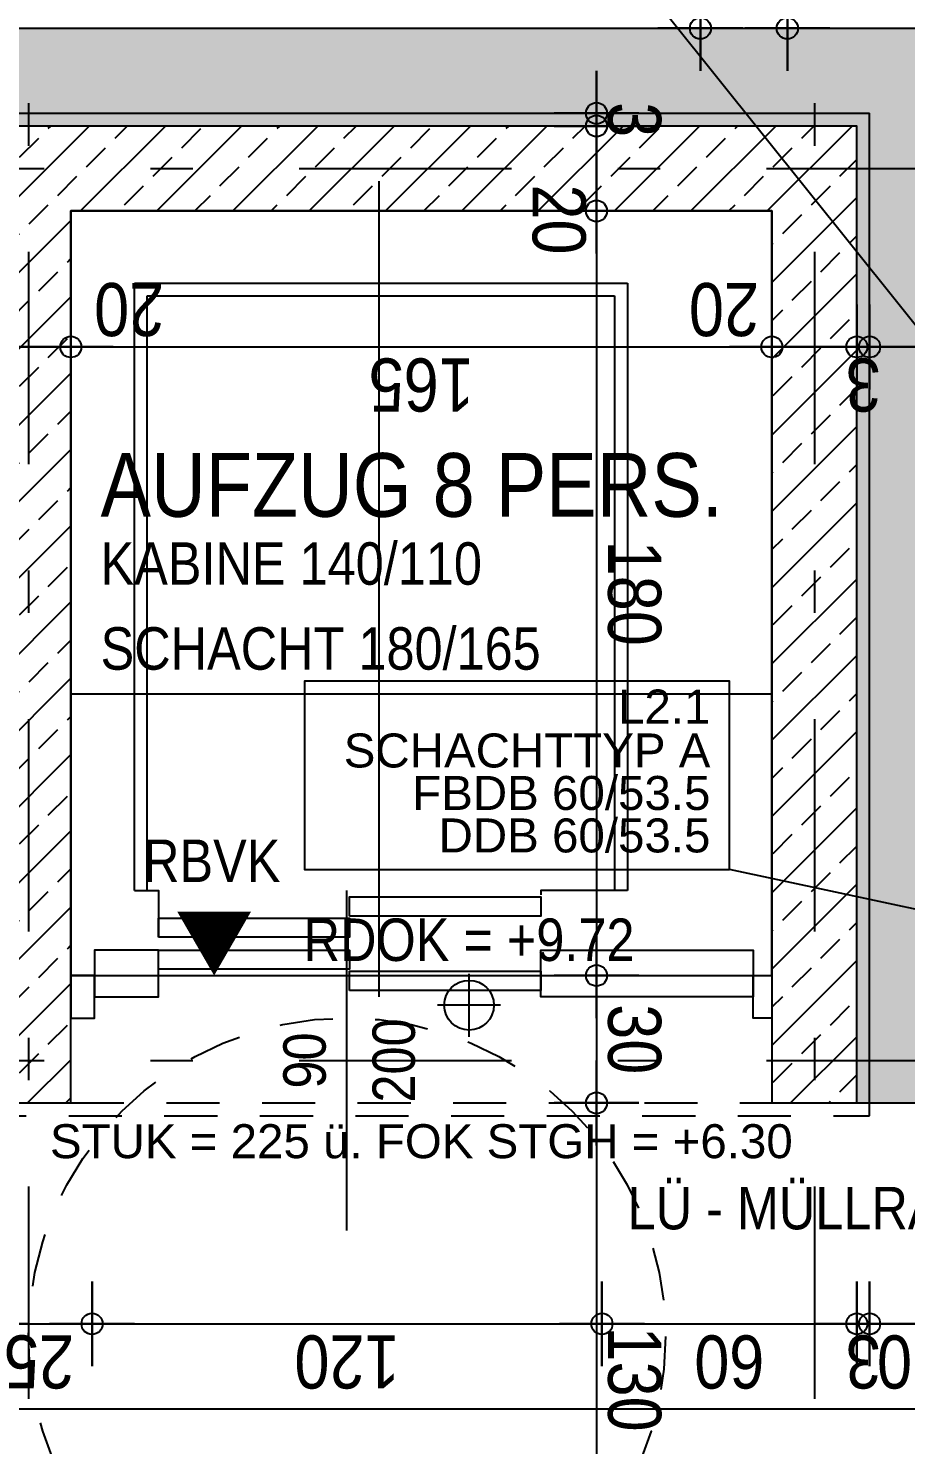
# Model space of a CAD drawing. Header units: millimetres. Extents: x 2447 to 2512, y 1346 to 1458.
# Drawn here: x 2495.056 to 2497.121, y 1387.855 to 1391.189 of the extents above; entities that cross this region are included whole.
import ezdxf
from ezdxf.enums import TextEntityAlignment as Align

# ---------------------------------------------------------------- set-up
doc = ezdxf.new("R2010")
doc.units = ezdxf.units.MM
doc.linetypes.add('HIDDEN2', pattern=[0.1875, 0.125, -0.0625])
doc.linetypes.add('STRICHPUNKT', pattern=[1, 0.5, -0.25, 0, -0.25])
for name, color, linetype in [('00-AUF---------M0', 8, 'Continuous'), ('00-TXT---------M0', 8, 'Continuous'), ('01-ANS-G00-L03-M0', 8, 'Continuous'), ('01-SYM-G00-L03-M0', 8, 'Continuous'), ('01-TXT---------M0', 1, 'Continuous'), ('01-TXT---------PP', 1, 'Continuous'), ('01-TXT-G00-L03-M0', 1, 'Continuous'), ('02-AXO-G00-L03-M0', 8, 'STRICHPUNKT'), ('02-DIM-G00-L03-ACHSEN', 8, 'Continuous'), ('02-DIM-G00-L03-M0', 8, 'Continuous'), ('02-DIM-G00-L03-ROHBAU', 8, 'Continuous'), ('02-FIL-G00-L03-LILA', 223, 'Continuous'), ('02-FIL-G00-L03-STB', 8, 'Continuous'), ('02-HID-G00-L03-M0', 8, 'HIDDEN2'), ('02-TWA-G00-L03-M0', 4, 'Continuous'), ('02-TXT-G00-L03-M0', 8, 'Continuous'), ('03-SYM-G00-L03-M0', 8, 'Continuous'), ('03-TXT-G00-L03-M0', 8, 'Continuous'), ('05-TXT--------M0', 8, 'Continuous'), ('05-TXT-G00-L03-M0', 8, 'Continuous'), ('06-SYM-G00-L03-M0', 8, 'Continuous'), ('07-BAR-G00-L03-M0', 8, 'HIDDEN2')]:
    doc.layers.add(name, color=color, linetype=linetype)
doc.layers.add('00_HLP---------M0', color=6, linetype='Continuous', plot=False)
doc.styles.add('ARIAL', font='arial.ttf', dxfattribs={"width": 0.85})
doc.styles.get("Standard").update_dxf_attribs({"font": 'arial.ttf'})
doc.dimstyles.new('pp chromy&schneider', dxfattribs={"dimscale": 0.005, "dimtxt": 25, "dimasz": 10, "dimexe": 0, "dimexo": 0, "dimgap": 5, "dimtad": 1, "dimdec": 1, "dimlfac": 100, "dimrnd": 0.1, "dimzin": 9, "dimdsep": 46, "dimtxsty": 'ARIAL', "dimblk": 'c&s kote', "dimcen": 0, "dimse1": 1, "dimse2": 1, "dimclrd": 8, "dimclrt": 8, "dimadec": 0, "dimazin": 0, "dimtfac": 0.75, "dimtdec": 1, "dimtix": 1, "dimtmove": 2, "dimatfit": 0, "dimldrblk": 'NONE', "dimfxl": 1, "dimtolj": 1, "dimlwd": -1, "dimarcsym": 0})

# ---------------------------------------------------------------- blocks, each defined once
blk = doc.blocks.new('LIFT')
at = {"layer": '00-AUF---------M0'}
for p, q in [((1.5, 1.73), (0.34, 1.73)), ((0.34, 1.73), (0.34, 0.3)), ((1.5, 0.3), (1.5, 1.73)), ((1.47, 1.7), (0.37, 1.7)), ((0.37, 1.7), (0.37, 0.3)), ((1.47, 0.3), (1.47, 1.7))]:
    blk.add_line(p, q, dxfattribs=at)
for points in [[(0.34, 0.3), (0.544, 0.3), (0.544, 0.29)], [(1.5, 0.3), (1.444, 0.3), (1.444, 0.19)]]:
    blk.add_lwpolyline(points, dxfattribs=at)
for points in [[(0.994, 0.24), (0.994, 0.285), (0.544, 0.285), (0.544, 0.24)], [(1.444, 0.19), (1.444, 0.235), (0.994, 0.235), (0.994, 0.19)], [(0.044, 0.05), (0.544, 0.05), (0.544, 0.16), (0.044, 0.16)], [(1.444, 0.115), (1.444, 0.16), (0.994, 0.16), (0.994, 0.115)], [(1.594, 0.05), (1.444, 0.05), (1.444, 0.16), (1.594, 0.16), (1.594, 0.05)], [(0.994, 0.065), (0.994, 0.11), (0.544, 0.11), (0.544, 0.065)], [(0, 0.1), (0, 0), (0.044, 0), (0.044, 0.1)], [(1.65, 0.1), (1.65, 0), (1.594, 0), (1.594, 0.1)]]:
    blk.add_lwpolyline(points, close=True, dxfattribs=at)
at = {"layer": '00_HLP---------M0'}
for points in [[(0.924, 0.05), (0.924, 1.97)], [(1.65, 1.9), (1.65, 0.1), (0, 0.1), (0, 1.9), (1.65, 1.9)], [(1.65, 0.763), (0, 0.763)]]:
    blk.add_lwpolyline(points, dxfattribs=at)
blk = doc.blocks.new('01-SQM')
at = {"layer": '01-TXT---------M0', "color": 1, "style": 'ARIAL', "width": 0.85}
blk.add_attdef('ROOM', (0, 0), '', height=0.15, dxfattribs=at)
blk.add_attdef('AREA', text='', height=0.1, dxfattribs=at).set_placement((0, -0.06), align=Align.TOP_LEFT)
at = {"layer": '01-TXT---------PP', "color": 1, "style": 'ARIAL', "width": 0.85}
blk.add_attdef('NR', text='', height=0.15, dxfattribs=at).set_placement((-0.1173, 0), align=Align.RIGHT)
blk.add_attdef('FLOOR', text='', height=0.1, dxfattribs=at).set_placement((0, -0.26), align=Align.TOP_LEFT)
blk = doc.blocks.new('03-rar')
blk.add_circle((0, 0), 0.05)
at = {"layer": '01-TXT---------M0', "color": 8, "style": 'ARIAL', "width": 0.85}
blk.add_attdef('RR', text='', height=0.1, dxfattribs=at).set_placement((0, 0.1), align=Align.CENTER)
blk = doc.blocks.new('c&s kote')
at = {"color": 8}
for p, q in [((0, -2), (0, 2)), ((0, 2), (0, -2)), ((-2, 0), (2, 0)), ((2, 0), (-2, 0))]:
    blk.add_line(p, q, dxfattribs=at)
blk.add_circle((0, 0), 0.5, dxfattribs=at)
blk = doc.blocks.new('*D2147')
at = {"layer": '02-DIM-G00-L03-ROHBAU', "color": 8, "transparency": 16777216}
for p, q in [((2494.9057, 1390.4395), (2494.8557, 1390.4395)), ((2494.9557, 1390.4395), (2495.1557, 1390.4395)), ((2495.2057, 1390.4395), (2495.2557, 1390.4395))]:
    blk.add_line(p, q, dxfattribs=at)
at = {"layer": 'Defpoints', "color": 0, "transparency": 16777216}
for p in [(2495.1557, 1390.4395), (2494.9557, 1389.9095), (2495.1557, 1389.8595)]:
    blk.add_point(p, dxfattribs=at)
at = {"layer": '02-DIM-G00-L03-ROHBAU', "color": 8, "transparency": 16777216, "xscale": 0.05, "yscale": 0.05, "zscale": 0.05}
blk.add_blockref('c&s kote', (2494.9557, 1390.4395), dxfattribs=at)
at = {"layer": '02-DIM-G00-L03-ROHBAU', "color": 8, "transparency": 16777216, "xscale": 0.05, "yscale": 0.05, "zscale": 0.05, "rotation": 180}
blk.add_blockref('c&s kote', (2495.1557, 1390.4395), dxfattribs=at)
at = {"layer": '02-DIM-G00-L03-ROHBAU', "color": 8, "transparency": 16777216, "insert": (2495.293, 1390.5283), "char_height": 0.125, "attachment_point": 5, "rotation": 180, "style": 'ARIAL'}
blk.add_mtext('\\A1;20', dxfattribs=at)
blk = doc.blocks.new('_None')
blk = doc.blocks.new('*D2148')
at = {"layer": '02-DIM-G00-L03-ROHBAU', "color": 8, "transparency": 16777216}
blk.add_line((2495.2057, 1390.4395), (2496.7557, 1390.4395), dxfattribs=at)
at = {"layer": 'Defpoints', "color": 0, "transparency": 16777216}
for p in [(2496.8057, 1390.8595), (2496.8057, 1390.4395), (2495.1557, 1389.8595)]:
    blk.add_point(p, dxfattribs=at)
at = {"layer": '02-DIM-G00-L03-ROHBAU', "color": 8, "transparency": 16777216, "xscale": 0.05, "yscale": 0.05, "zscale": 0.05, "rotation": 180}
blk.add_blockref('c&s kote', (2495.1557, 1390.4395), dxfattribs=at)
at = {"layer": '02-DIM-G00-L03-ROHBAU', "color": 8, "transparency": 16777216, "xscale": 0.05, "yscale": 0.05, "zscale": 0.05}
blk.add_blockref('c&s kote', (2496.8057, 1390.4395), dxfattribs=at)
at = {"layer": '02-DIM-G00-L03-ROHBAU', "color": 8, "transparency": 16777216, "insert": (2495.9807, 1390.3507), "char_height": 0.125, "attachment_point": 5, "rotation": 180, "style": 'ARIAL'}
blk.add_mtext('\\A1;165', dxfattribs=at)
blk = doc.blocks.new('*D2149')
at = {"layer": '02-DIM-G00-L03-ROHBAU', "color": 8, "transparency": 16777216}
for p, q in [((2496.7557, 1390.4395), (2496.7057, 1390.4395)), ((2496.8057, 1390.4395), (2497.0057, 1390.4395)), ((2497.0557, 1390.4395), (2497.1057, 1390.4395))]:
    blk.add_line(p, q, dxfattribs=at)
at = {"layer": 'Defpoints', "color": 0, "transparency": 16777216}
for p in [(2496.8057, 1390.8595), (2497.0057, 1390.8595), (2497.0057, 1390.4395)]:
    blk.add_point(p, dxfattribs=at)
at = {"layer": '02-DIM-G00-L03-ROHBAU', "color": 8, "transparency": 16777216, "xscale": 0.05, "yscale": 0.05, "zscale": 0.05}
blk.add_blockref('c&s kote', (2496.8057, 1390.4395), dxfattribs=at)
at = {"layer": '02-DIM-G00-L03-ROHBAU', "color": 8, "transparency": 16777216, "xscale": 0.05, "yscale": 0.05, "zscale": 0.05, "rotation": 180}
blk.add_blockref('c&s kote', (2497.0057, 1390.4395), dxfattribs=at)
at = {"layer": '02-DIM-G00-L03-ROHBAU', "color": 8, "transparency": 16777216, "insert": (2496.693, 1390.5283), "char_height": 0.125, "attachment_point": 5, "rotation": 180, "style": 'ARIAL'}
blk.add_mtext('\\A1;20', dxfattribs=at)
blk = doc.blocks.new('*D2150')
at = {"layer": '02-DIM-G00-L03-ROHBAU', "color": 8, "transparency": 16777216}
for p, q in [((2496.9557, 1390.4395), (2496.9057, 1390.4395)), ((2497.0057, 1390.4395), (2497.0357, 1390.4395)), ((2497.0857, 1390.4395), (2497.1357, 1390.4395))]:
    blk.add_line(p, q, dxfattribs=at)
at = {"layer": 'Defpoints', "color": 0, "transparency": 16777216}
for p in [(2497.0057, 1390.8595), (2497.0357, 1390.8595), (2497.0357, 1390.4395)]:
    blk.add_point(p, dxfattribs=at)
at = {"layer": '02-DIM-G00-L03-ROHBAU', "color": 8, "transparency": 16777216, "xscale": 0.05, "yscale": 0.05, "zscale": 0.05}
blk.add_blockref('c&s kote', (2497.0057, 1390.4395), dxfattribs=at)
at = {"layer": '02-DIM-G00-L03-ROHBAU', "color": 8, "transparency": 16777216, "xscale": 0.05, "yscale": 0.05, "zscale": 0.05, "rotation": 180}
blk.add_blockref('c&s kote', (2497.0357, 1390.4395), dxfattribs=at)
at = {"layer": '02-DIM-G00-L03-ROHBAU', "color": 8, "transparency": 16777216, "insert": (2497.0207, 1390.3506), "char_height": 0.125, "attachment_point": 5, "rotation": 180, "style": 'ARIAL'}
blk.add_mtext('\\A1;3', dxfattribs=at)
blk = doc.blocks.new('*D2552')
at = {"layer": '02-DIM-G00-L03-ROHBAU', "color": 8, "transparency": 16777216}
blk.add_line((2495.0057, 1388.1395), (2495.1557, 1388.1395), dxfattribs=at)
at = {"layer": 'Defpoints', "color": 0, "transparency": 16777216}
for p in [(2494.9557, 1388.6595), (2495.2057, 1388.6595), (2495.2057, 1388.1395)]:
    blk.add_point(p, dxfattribs=at)
at = {"layer": '02-DIM-G00-L03-ROHBAU', "color": 8, "transparency": 16777216, "xscale": 0.05, "yscale": 0.05, "zscale": 0.05, "rotation": 180}
blk.add_blockref('c&s kote', (2494.9557, 1388.1395), dxfattribs=at)
at = {"layer": '02-DIM-G00-L03-ROHBAU', "color": 8, "transparency": 16777216, "xscale": 0.05, "yscale": 0.05, "zscale": 0.05}
blk.add_blockref('c&s kote', (2495.2057, 1388.1395), dxfattribs=at)
at = {"layer": '02-DIM-G00-L03-ROHBAU', "color": 8, "transparency": 16777216, "insert": (2495.0807, 1388.0507), "char_height": 0.125, "attachment_point": 5, "rotation": 180, "style": 'ARIAL'}
blk.add_mtext('\\A1;25', dxfattribs=at)
blk = doc.blocks.new('*D2553')
at = {"layer": '02-DIM-G00-L03-ROHBAU', "color": 8, "transparency": 16777216}
blk.add_line((2495.2557, 1388.1395), (2496.3557, 1388.1395), dxfattribs=at)
at = {"layer": 'Defpoints', "color": 0, "transparency": 16777216}
for p in [(2495.2057, 1388.6595), (2496.4057, 1388.6595), (2496.4057, 1388.1395)]:
    blk.add_point(p, dxfattribs=at)
at = {"layer": '02-DIM-G00-L03-ROHBAU', "color": 8, "transparency": 16777216, "xscale": 0.05, "yscale": 0.05, "zscale": 0.05, "rotation": 180}
blk.add_blockref('c&s kote', (2495.2057, 1388.1395), dxfattribs=at)
at = {"layer": '02-DIM-G00-L03-ROHBAU', "color": 8, "transparency": 16777216, "xscale": 0.05, "yscale": 0.05, "zscale": 0.05}
blk.add_blockref('c&s kote', (2496.4057, 1388.1395), dxfattribs=at)
at = {"layer": '02-DIM-G00-L03-ROHBAU', "color": 8, "transparency": 16777216, "insert": (2495.8057, 1388.0507), "char_height": 0.125, "attachment_point": 5, "rotation": 180, "style": 'ARIAL'}
blk.add_mtext('\\A1;120', dxfattribs=at)
blk = doc.blocks.new('*D2554')
at = {"layer": '02-DIM-G00-L03-ROHBAU', "color": 8, "transparency": 16777216}
blk.add_line((2496.4557, 1388.1395), (2496.9557, 1388.1395), dxfattribs=at)
at = {"layer": 'Defpoints', "color": 0, "transparency": 16777216}
for p in [(2496.4057, 1388.6595), (2497.0057, 1388.6595), (2497.0057, 1388.1395)]:
    blk.add_point(p, dxfattribs=at)
at = {"layer": '02-DIM-G00-L03-ROHBAU', "color": 8, "transparency": 16777216, "xscale": 0.05, "yscale": 0.05, "zscale": 0.05, "rotation": 180}
blk.add_blockref('c&s kote', (2496.4057, 1388.1395), dxfattribs=at)
at = {"layer": '02-DIM-G00-L03-ROHBAU', "color": 8, "transparency": 16777216, "xscale": 0.05, "yscale": 0.05, "zscale": 0.05}
blk.add_blockref('c&s kote', (2497.0057, 1388.1395), dxfattribs=at)
at = {"layer": '02-DIM-G00-L03-ROHBAU', "color": 8, "transparency": 16777216, "insert": (2496.7057, 1388.0507), "char_height": 0.125, "attachment_point": 5, "rotation": 180, "style": 'ARIAL'}
blk.add_mtext('\\A1;60', dxfattribs=at)
blk = doc.blocks.new('*D2378')
at = {"layer": '02-DIM-G00-L03-ROHBAU', "color": 8, "transparency": 16777216}
for p, q in [((2496.9557, 1388.1395), (2496.9057, 1388.1395)), ((2497.0057, 1388.1395), (2497.0357, 1388.1395)), ((2497.0857, 1388.1395), (2497.1357, 1388.1395))]:
    blk.add_line(p, q, dxfattribs=at)
at = {"layer": 'Defpoints', "color": 0, "transparency": 16777216}
for p in [(2497.0057, 1388.6595), (2497.0357, 1388.6595), (2497.0357, 1388.1395)]:
    blk.add_point(p, dxfattribs=at)
at = {"layer": '02-DIM-G00-L03-ROHBAU', "color": 8, "transparency": 16777216, "xscale": 0.05, "yscale": 0.05, "zscale": 0.05}
blk.add_blockref('c&s kote', (2497.0057, 1388.1395), dxfattribs=at)
at = {"layer": '02-DIM-G00-L03-ROHBAU', "color": 8, "transparency": 16777216, "xscale": 0.05, "yscale": 0.05, "zscale": 0.05, "rotation": 180}
blk.add_blockref('c&s kote', (2497.0357, 1388.1395), dxfattribs=at)
at = {"layer": '02-DIM-G00-L03-ROHBAU', "color": 8, "transparency": 16777216, "insert": (2497.0207, 1388.0506), "char_height": 0.125, "attachment_point": 5, "rotation": 180, "style": 'ARIAL'}
blk.add_mtext('\\A1;3', dxfattribs=at)
blk = doc.blocks.new('*D2379')
at = {"layer": '02-DIM-G00-L03-ROHBAU', "color": 8, "transparency": 16777216}
for p, q in [((2496.9857, 1388.1395), (2496.9357, 1388.1395)), ((2497.0357, 1388.1395), (2497.2357, 1388.1395)), ((2497.2857, 1388.1395), (2497.3357, 1388.1395))]:
    blk.add_line(p, q, dxfattribs=at)
at = {"layer": 'Defpoints', "color": 0, "transparency": 16777216}
for p in [(2497.0357, 1388.6595), (2497.2357, 1388.6595), (2497.2357, 1388.1395)]:
    blk.add_point(p, dxfattribs=at)
at = {"layer": '02-DIM-G00-L03-ROHBAU', "color": 8, "transparency": 16777216, "xscale": 0.05, "yscale": 0.05, "zscale": 0.05}
blk.add_blockref('c&s kote', (2497.0357, 1388.1395), dxfattribs=at)
at = {"layer": '02-DIM-G00-L03-ROHBAU', "color": 8, "transparency": 16777216, "xscale": 0.05, "yscale": 0.05, "zscale": 0.05, "rotation": 180}
blk.add_blockref('c&s kote', (2497.2357, 1388.1395), dxfattribs=at)
at = {"layer": '02-DIM-G00-L03-ROHBAU', "color": 8, "transparency": 16777216, "insert": (2497.1357, 1388.0507), "char_height": 0.125, "attachment_point": 5, "rotation": 180, "style": 'ARIAL'}
blk.add_mtext('\\A1;20', dxfattribs=at)
blk = doc.blocks.new('*D2385')
at = {"layer": '02-DIM-G00-L03-ROHBAU', "color": 8, "transparency": 16777216}
for p, q in [((2496.393, 1391.0395), (2496.393, 1391.0895)), ((2496.393, 1390.9895), (2496.393, 1390.9595)), ((2496.393, 1390.9095), (2496.393, 1390.8595))]:
    blk.add_line(p, q, dxfattribs=at)
at = {"layer": 'Defpoints', "color": 0, "transparency": 16777216}
for p in [(2495.1557, 1390.9895), (2495.1557, 1390.9595), (2496.393, 1390.9595)]:
    blk.add_point(p, dxfattribs=at)
at = {"layer": '02-DIM-G00-L03-ROHBAU', "color": 8, "transparency": 16777216, "xscale": 0.05, "yscale": 0.05, "zscale": 0.05}
for p, rotation in [((2496.393, 1390.9895), 270), ((2496.393, 1390.9595), 89.99999999999999)]:
    blk.add_blockref('c&s kote', p, dxfattribs=dict(at, rotation=rotation))
at = {"layer": '02-DIM-G00-L03-ROHBAU', "color": 8, "transparency": 16777216, "insert": (2496.4819, 1390.9745), "char_height": 0.125, "attachment_point": 5, "rotation": 270, "style": 'ARIAL'}
blk.add_mtext('\\A1;3', dxfattribs=at)
blk = doc.blocks.new('*D2386')
at = {"layer": '02-DIM-G00-L03-ROHBAU', "color": 8, "transparency": 16777216}
for p, q in [((2496.393, 1391.0095), (2496.393, 1391.0595)), ((2496.393, 1390.9595), (2496.393, 1390.7595)), ((2496.393, 1390.7095), (2496.393, 1390.6595))]:
    blk.add_line(p, q, dxfattribs=at)
at = {"layer": 'Defpoints', "color": 0, "transparency": 16777216}
for p in [(2495.1557, 1390.9595), (2495.1557, 1390.7595), (2496.393, 1390.7595)]:
    blk.add_point(p, dxfattribs=at)
at = {"layer": '02-DIM-G00-L03-ROHBAU', "color": 8, "transparency": 16777216, "xscale": 0.05, "yscale": 0.05, "zscale": 0.05}
for p, rotation in [((2496.393, 1390.9595), 270), ((2496.393, 1390.7595), 89.99999999999999)]:
    blk.add_blockref('c&s kote', p, dxfattribs=dict(at, rotation=rotation))
at = {"layer": '02-DIM-G00-L03-ROHBAU', "color": 8, "transparency": 16777216, "insert": (2496.3042, 1390.7395), "char_height": 0.125, "attachment_point": 5, "rotation": 270, "style": 'ARIAL'}
blk.add_mtext('\\A1;20', dxfattribs=at)
blk = doc.blocks.new('*D2387')
at = {"layer": '02-DIM-G00-L03-ROHBAU', "color": 8, "transparency": 16777216}
blk.add_line((2496.393, 1390.7095), (2496.393, 1389.0095), dxfattribs=at)
at = {"layer": 'Defpoints', "color": 0, "transparency": 16777216}
for p in [(2495.1557, 1390.7595), (2496.393, 1388.9595), (2496.8057, 1388.9595)]:
    blk.add_point(p, dxfattribs=at)
at = {"layer": '02-DIM-G00-L03-ROHBAU', "color": 8, "transparency": 16777216, "xscale": 0.05, "yscale": 0.05, "zscale": 0.05}
for p, rotation in [((2496.393, 1390.7595), 89.99999999999999), ((2496.393, 1388.9595), 270)]:
    blk.add_blockref('c&s kote', p, dxfattribs=dict(at, rotation=rotation))
at = {"layer": '02-DIM-G00-L03-ROHBAU', "color": 8, "transparency": 16777216, "insert": (2496.4819, 1389.8595), "char_height": 0.125, "attachment_point": 5, "rotation": 270, "style": 'ARIAL'}
blk.add_mtext('\\A1;180', dxfattribs=at)
blk = doc.blocks.new('*D2388')
at = {"layer": '02-DIM-G00-L03-ROHBAU', "color": 8, "transparency": 16777216}
blk.add_line((2496.393, 1388.9095), (2496.393, 1388.7095), dxfattribs=at)
at = {"layer": 'Defpoints', "color": 0, "transparency": 16777216}
for p in [(2496.8057, 1388.9595), (2496.393, 1388.6595), (2496.7057, 1388.6595)]:
    blk.add_point(p, dxfattribs=at)
at = {"layer": '02-DIM-G00-L03-ROHBAU', "color": 8, "transparency": 16777216, "xscale": 0.05, "yscale": 0.05, "zscale": 0.05}
for p, rotation in [((2496.393, 1388.9595), 89.99999999999999), ((2496.393, 1388.6595), 270)]:
    blk.add_blockref('c&s kote', p, dxfattribs=dict(at, rotation=rotation))
at = {"layer": '02-DIM-G00-L03-ROHBAU', "color": 8, "transparency": 16777216, "insert": (2496.4819, 1388.8095), "char_height": 0.125, "attachment_point": 5, "rotation": 270, "style": 'ARIAL'}
blk.add_mtext('\\A1;30', dxfattribs=at)
blk = doc.blocks.new('*D2389')
at = {"layer": '02-DIM-G00-L03-ROHBAU', "color": 8, "transparency": 16777216}
blk.add_line((2496.393, 1388.6095), (2496.393, 1387.4095), dxfattribs=at)
at = {"layer": 'Defpoints', "color": 0, "transparency": 16777216}
for p in [(2496.7057, 1388.6595), (2496.393, 1387.3595), (2496.7057, 1387.3595)]:
    blk.add_point(p, dxfattribs=at)
at = {"layer": '02-DIM-G00-L03-ROHBAU', "color": 8, "transparency": 16777216, "xscale": 0.05, "yscale": 0.05, "zscale": 0.05}
for p, rotation in [((2496.393, 1388.6595), 89.99999999999999), ((2496.393, 1387.3595), 270)]:
    blk.add_blockref('c&s kote', p, dxfattribs=dict(at, rotation=rotation))
at = {"layer": '02-DIM-G00-L03-ROHBAU', "color": 8, "transparency": 16777216, "insert": (2496.4819, 1388.0095), "char_height": 0.125, "attachment_point": 5, "rotation": 270, "style": 'ARIAL'}
blk.add_mtext('\\A1;130', dxfattribs=at)
blk = doc.blocks.new('*D2406')
at = {"layer": '02-DIM-G00-L03-M0', "color": 8, "transparency": 16777216}
for p, q in [((2497.993, 1388.8145), (2497.993, 1388.8645)), ((2497.993, 1388.7645), (2497.993, 1388.6595)), ((2497.993, 1388.6095), (2497.993, 1388.5595))]:
    blk.add_line(p, q, dxfattribs=at)
at = {"layer": 'Defpoints', "color": 0, "transparency": 16777216}
for p in [(2496.7357, 1388.7645), (2496.7357, 1388.6595), (2497.993, 1388.6595)]:
    blk.add_point(p, dxfattribs=at)
at = {"layer": '02-DIM-G00-L03-M0', "color": 8, "transparency": 16777216, "xscale": 0.05, "yscale": 0.05, "zscale": 0.05}
for p, rotation in [((2497.993, 1388.7645), 270), ((2497.993, 1388.6595), 90)]:
    blk.add_blockref('c&s kote', p, dxfattribs=dict(at, rotation=rotation))
at = {"layer": '02-DIM-G00-L03-M0', "color": 8, "transparency": 16777216, "insert": (2497.9042, 1388.4395), "char_height": 0.125, "attachment_point": 5, "rotation": 270, "style": 'ARIAL'}
blk.add_mtext('\\A1;10.5', dxfattribs=at)
blk = doc.blocks.new('*D2418')
at = {"layer": '02-DIM-G00-L03-ROHBAU', "color": 8, "transparency": 16777216}
blk.add_line((2494.9557, 1387.9395), (2499.8957, 1387.9395), dxfattribs=at)
at = {"layer": 'Defpoints', "color": 0, "transparency": 16777216}
for p in [(2499.9457, 1387.9395), (2494.9057, 1387.3595), (2499.9457, 1387.3595)]:
    blk.add_point(p, dxfattribs=at)
at = {"layer": '02-DIM-G00-L03-ROHBAU', "color": 8, "transparency": 16777216, "xscale": 0.05, "yscale": 0.05, "zscale": 0.05, "rotation": 180}
blk.add_blockref('c&s kote', (2494.9057, 1387.9395), dxfattribs=at)
at = {"layer": '02-DIM-G00-L03-ROHBAU', "color": 8, "transparency": 16777216, "xscale": 0.05, "yscale": 0.05, "zscale": 0.05}
blk.add_blockref('c&s kote', (2499.9457, 1387.9395), dxfattribs=at)
at = {"layer": '02-DIM-G00-L03-ROHBAU', "color": 8, "transparency": 16777216, "insert": (2497.4257, 1387.8507), "char_height": 0.125, "attachment_point": 5, "rotation": 180, "style": 'ARIAL'}
blk.add_mtext('\\A1;504', dxfattribs=at)
blk = doc.blocks.new('05-TXT')
at = {"layer": '05-TXT--------M0'}
blk.add_line((-0.4, 0), (0.4, 0), dxfattribs=at)
at = {"layer": '05-TXT--------M0', "color": 8, "style": 'ARIAL', "width": 0.85}
blk.add_attdef('BREITE', text='', height=0.1, dxfattribs=at).set_placement((0, 0.05), align=Align.CENTER)
blk.add_attdef('HÖHE', text='', height=0.1, rotation=360, dxfattribs=at).set_placement((0, -0.06), align=Align.TOP_CENTER)
blk = doc.blocks.new('*D2764')
at = {"layer": '02-DIM-G00-L03-ACHSEN', "color": 8, "transparency": 16777216}
blk.add_arc((2508.2057, 1402.4995), 0.3783, 7.5792, 82.4208, dxfattribs=at)
at = {"layer": 'Defpoints', "color": 0, "transparency": 16777216}
for p in [(2508.2057, 1404.9632), (2508.5332, 1402.6886), (2476.9164, 1402.4995), (2510.6057, 1402.4995), (2508.2057, 1370.0357)]:
    blk.add_point(p, dxfattribs=at)
at = {"layer": '02-DIM-G00-L03-ACHSEN', "color": 8, "transparency": 16777216, "xscale": 0.05, "yscale": 0.05, "zscale": 0.05}
for p, rotation in [((2508.2057, 1402.8777), 176.21037990322), ((2508.5839, 1402.4995), 273.7896200981125)]:
    blk.add_blockref('c&s kote', p, dxfattribs=dict(at, rotation=rotation))
at = {"layer": '02-DIM-G00-L03-ACHSEN', "color": 8, "transparency": 16777216, "insert": (2508.5359, 1402.8298), "char_height": 0.125, "attachment_point": 5, "rotation": 315, "style": 'ARIAL'}
blk.add_mtext('\\A1;90.00°', dxfattribs=at)
blk = doc.blocks.new('*D2777')
at = {"layer": '02-DIM-G00-L03-ACHSEN', "color": 8, "transparency": 16777216}
blk.add_arc((2480.0357, 1373.1061), 0.9465, 182.3395, 266.973, dxfattribs=at)
at = {"layer": 'Defpoints', "color": 0, "transparency": 16777216}
for p in [(2480.0357, 1404.9632), (2476.993, 1373.1427), (2510.6057, 1372.7393), (2479.2122, 1372.6395), (2480.0357, 1370.0357)]:
    blk.add_point(p, dxfattribs=at)
at = {"layer": '02-DIM-G00-L03-ACHSEN', "color": 8, "transparency": 16777216, "xscale": 0.05, "yscale": 0.05, "zscale": 0.05}
for p, rotation in [((2479.0892, 1373.1175), 90.8259823196396), ((2480.0357, 1372.1596), 358.4865013263508)]:
    blk.add_blockref('c&s kote', p, dxfattribs=dict(at, rotation=rotation))
at = {"layer": '02-DIM-G00-L03-ACHSEN', "color": 8, "transparency": 16777216, "insert": (2479.4256, 1372.5033), "char_height": 0.125, "attachment_point": 5, "rotation": 314.6562, "style": 'ARIAL'}
blk.add_mtext('\\A1;90.69°', dxfattribs=at)
blk = doc.blocks.new('*D2778')
at = {"layer": '02-DIM-G00-L03-ACHSEN', "color": 8, "transparency": 16777216}
blk.add_arc((2508.2057, 1372.7681), 0.9163, 273.127, 356.1855, dxfattribs=at)
at = {"layer": 'Defpoints', "color": 0, "transparency": 16777216}
for p in [(2508.2057, 1404.9632), (2476.993, 1373.1427), (2510.6057, 1372.7393), (2508.6606, 1371.9728), (2508.2057, 1370.0357)]:
    blk.add_point(p, dxfattribs=at)
at = {"layer": '02-DIM-G00-L03-ACHSEN', "color": 8, "transparency": 16777216, "xscale": 0.05, "yscale": 0.05, "zscale": 0.05}
for p, rotation in [((2509.1219, 1372.7571), 87.7490027240942), ((2508.2057, 1371.8518), 181.5634809221829)]:
    blk.add_blockref('c&s kote', p, dxfattribs=dict(at, rotation=rotation))
at = {"layer": '02-DIM-G00-L03-ACHSEN', "color": 8, "transparency": 16777216, "insert": (2508.9121, 1372.0531), "char_height": 0.125, "attachment_point": 5, "rotation": 224.6562, "style": 'ARIAL'}
blk.add_mtext('\\A1;89.31°', dxfattribs=at)
blk = doc.blocks.new('01-HK2')
for p, q in [((0, -0.098), (0, 0.098)), ((0.098, 0), (-0.098, 0))]:
    blk.add_line(p, q)
blk.add_circle((0, 0), 0.0773)
at = {"layer": '01-TXT---------M0', "color": 8, "style": 'ARIAL', "width": 0.85}
blk.add_attdef('HEIGHT', text='', height=0.1, rotation=360, dxfattribs=at).set_placement((0, 0.132), align=Align.BOTTOM_CENTER)
blk = doc.blocks.new('01-hk4')
blk.add_lwpolyline([(0, 0, 0, 0.270625, 0), (0, 0.234375, 0.270625, 0.270625, 0)], format="xyseb")
at = {"layer": '00-TXT---------M0', "color": 8, "style": 'ARIAL', "width": 0.85}
blk.add_attdef('HEIGHT', text='', height=0.1, dxfattribs=at).set_placement((0, 0.35), align=Align.CENTER)
blk = doc.blocks.new('*D1465')
at = {"layer": '02-DIM-G00-L03-ROHBAU', "color": 8, "transparency": 16777216}
for p, q in [((2496.9857, 1390.4395), (2496.9357, 1390.4395)), ((2497.0357, 1390.4395), (2497.2357, 1390.4395)), ((2497.2857, 1390.4395), (2497.3357, 1390.4395))]:
    blk.add_line(p, q, dxfattribs=at)
at = {"layer": 'Defpoints', "color": 0, "transparency": 16777216}
for p in [(2497.2357, 1390.4395), (2497.0357, 1388.6595), (2497.2357, 1388.6595)]:
    blk.add_point(p, dxfattribs=at)
at = {"layer": '02-DIM-G00-L03-ROHBAU', "color": 8, "transparency": 16777216, "xscale": 0.05, "yscale": 0.05, "zscale": 0.05}
blk.add_blockref('c&s kote', (2497.0357, 1390.4395), dxfattribs=at)
at = {"layer": '02-DIM-G00-L03-ROHBAU', "color": 8, "transparency": 16777216, "xscale": 0.05, "yscale": 0.05, "zscale": 0.05, "rotation": 180}
blk.add_blockref('c&s kote', (2497.2357, 1390.4395), dxfattribs=at)
at = {"layer": '02-DIM-G00-L03-ROHBAU', "color": 8, "transparency": 16777216, "insert": (2497.358, 1390.5283), "char_height": 0.125, "attachment_point": 5, "rotation": 180, "style": 'ARIAL'}
blk.add_mtext('\\A1;20', dxfattribs=at)
blk = doc.blocks.new('*D1500')
at = {"layer": '02-DIM-G00-L03-M0', "color": 8, "transparency": 16777216}
blk.add_line((2496.6376, 1391.2395), (2496.6376, 1393.7445), dxfattribs=at)
at = {"layer": 'Defpoints', "color": 0, "transparency": 16777216}
for p in [(2496.6376, 1393.7945), (2497.1357, 1393.7945), (2497.1357, 1391.1895)]:
    blk.add_point(p, dxfattribs=at)
at = {"layer": '02-DIM-G00-L03-M0', "color": 8, "transparency": 16777216, "xscale": 0.05, "yscale": 0.05, "zscale": 0.05}
for p, rotation in [((2496.6376, 1393.7945), 90), ((2496.6376, 1391.1895), 270)]:
    blk.add_blockref('c&s kote', p, dxfattribs=dict(at, rotation=rotation))
at = {"layer": '02-DIM-G00-L03-M0', "color": 8, "transparency": 16777216, "insert": (2496.7264, 1392.492), "char_height": 0.125, "attachment_point": 5, "rotation": 270, "style": 'ARIAL'}
blk.add_mtext('\\A1;260.5', dxfattribs=at)
blk = doc.blocks.new('*D1517')
at = {"layer": '02-DIM-G00-L03-M0', "color": 8, "transparency": 16777216}
blk.add_line((2496.8423, 1391.9195), (2496.8423, 1391.2395), dxfattribs=at)
at = {"layer": 'Defpoints', "color": 0, "transparency": 16777216}
for p in [(2497.2357, 1391.9695), (2496.8423, 1391.1895), (2497.1357, 1391.1895)]:
    blk.add_point(p, dxfattribs=at)
at = {"layer": '02-DIM-G00-L03-M0', "color": 8, "transparency": 16777216, "xscale": 0.05, "yscale": 0.05, "zscale": 0.05}
for p, rotation in [((2496.8423, 1391.9695), 90), ((2496.8423, 1391.1895), 270)]:
    blk.add_blockref('c&s kote', p, dxfattribs=dict(at, rotation=rotation))
at = {"layer": '02-DIM-G00-L03-M0', "color": 8, "transparency": 16777216, "insert": (2496.9311, 1391.5795), "char_height": 0.125, "attachment_point": 5, "rotation": 270, "style": 'ARIAL'}
blk.add_mtext('\\A1;78', dxfattribs=at)

msp = doc.modelspace()

# ---------------------------------------------------------------- hatches: boundary and pattern name
at = {"layer": '02-FIL-G00-L03-LILA'}
h = msp.add_hatch(dxfattribs=at)
h.set_pattern_fill('HONEY', color=256, scale=0.01, angle=107.0465, style=0)
h.set_pattern_definition([(0, (2422.09304, 1342.63948), (0.047625, 0.0274963), [0.03175, -0.0635]), (120, (2422.09304, 1342.63948), (-0.047624994, 0.02749631), [0.03175, -0.0635]), (60, (2422.09304, 1342.63948), (6e-09, 0.05499261), [-0.0635, 0.03175])])
h.paths.add_polyline_path([(2497.0357, 1390.9895), (2494.9257, 1390.9895), (2494.9257, 1389.7095), (2494.9557, 1389.7095), (2494.9557, 1390.9595), (2497.0057, 1390.9595), (2497.0057, 1388.6595), (2497.0357, 1388.6595)])
at = {"layer": '02-FIL-G00-L03-STB'}
h = msp.add_hatch(dxfattribs=at)
h.set_pattern_fill('ANSI33', color=256, scale=0.02, angle=107.0465, style=0)
h.set_pattern_definition([(45, (2422.09304, 1342.63948), (-0.08980256, 0.08980256), []), (45, (2422.18284, 1342.63948), (-0.08980256, 0.08980256), [0.0635, -0.03175])])
h.paths.add_polyline_path([(2501.0557, 1389.6045), (2500.8557, 1389.6045), (2500.8557, 1389.4995), (2499.4257, 1389.4995), (2497.2357, 1389.4995), (2497.2357, 1389.8795), (2497.2357, 1391.1895), (2494.7257, 1391.1895), (2494.7257, 1389.9795), (2494.7257, 1389.9095), (2490.2357, 1389.9095), (2490.2357, 1392.9095), (2492.4057, 1392.9095), (2492.4057, 1393.0335), (2492.4057, 1393.0335), (2492.4057, 1393.1095), (2490.2357, 1393.1095), (2490.2357, 1394.6095), (2489.2957, 1394.6095), (2489.2957, 1394.4095), (2490.0357, 1394.4095), (2490.0357, 1393.2095), (2490.0357, 1393.2095), (2490.0357, 1390.8095), (2490.0357, 1389.6045), (2490.2357, 1389.6045), (2490.2357, 1389.7095), (2493.2257, 1389.7095), (2493.2257, 1389.6245), (2493.4257, 1389.6245), (2493.4257, 1389.7095), (2494.9257, 1389.7095), (2494.9257, 1390.9895), (2497.0357, 1390.9895), (2497.0357, 1388.6595), (2497.2357, 1388.6595), (2497.2357, 1389.2995), (2497.8357, 1389.2995), (2500.5557, 1389.2995), (2500.5557, 1389.2995), (2500.8557, 1389.2995), (2500.8557, 1388.7645), (2500.8557, 1388.6595), (2501.0557, 1388.6595), (2501.1357, 1388.6595), (2501.1357, 1388.8595), (2501.1357, 1388.9295), (2501.0557, 1388.9295)])
h = msp.add_hatch(dxfattribs=at)
h.set_pattern_fill('ANSI33', color=256, scale=0.02, angle=107.0465, style=0)
h.set_pattern_definition([(45, (2422.09304, 1342.63948), (-0.08980256, 0.08980256), []), (45, (2422.18284, 1342.63948), (-0.08980256, 0.08980256), [0.0635, -0.03175])])
h.paths.add_polyline_path([(2497.0057, 1388.6595), (2497.0057, 1390.9595), (2494.9557, 1390.9595), (2494.9557, 1388.6595), (2495.1557, 1388.6595), (2495.1557, 1390.7595), (2496.8057, 1390.7595), (2496.8057, 1388.6595)])

# ---------------------------------------------------------------- linework, layer by layer
at = {"layer": '01-ANS-G00-L03-M0'}
msp.add_lwpolyline([(2495.1557, 1388.9595), (2496.8057, 1388.9595)], dxfattribs=at)
at = {"layer": '02-AXO-G00-L03-M0'}
for points in [[(2495.0557, 1404.9632), (2495.0557, 1370.0357)], [(2496.9057, 1404.9632), (2496.9057, 1370.0357)], [(2476.993, 1390.8595), (2510.6057, 1390.8595)], [(2476.993, 1388.7595), (2510.6057, 1388.7595)]]:
    msp.add_lwpolyline(points, dxfattribs=at)
at = {"layer": '02-FIL-G00-L03-LILA'}
msp.add_lwpolyline([(2497.0057, 1388.6595), (2497.0357, 1388.6595)], dxfattribs=at)
at = {"layer": '02-HID-G00-L03-M0'}
for points in [[(2494.9257, 1389.7095), (2494.9257, 1388.6295), (2497.0357, 1388.6295), (2497.0357, 1388.6595)], [(2495.1557, 1388.9595), (2496.8057, 1388.9595)], [(2495.1557, 1388.6595), (2496.8057, 1388.6595)]]:
    msp.add_lwpolyline(points, dxfattribs=at)
at = {"layer": '02-TWA-G00-L03-M0'}
for points in [[(2494.7257, 1389.9095), (2494.7257, 1391.1895), (2497.2357, 1391.1895)], [(2494.9257, 1389.7095), (2494.9257, 1390.9895), (2497.0357, 1390.9895)], [(2497.0357, 1388.6595), (2497.0357, 1390.9895)], [(2497.0357, 1388.6595), (2497.2357, 1388.6595)]]:
    msp.add_lwpolyline(points, dxfattribs=at)
msp.add_lwpolyline([(2497.0057, 1388.6595), (2497.0057, 1390.9595), (2494.9557, 1390.9595), (2494.9557, 1388.6595), (2495.1557, 1388.6595), (2495.1557, 1390.7595), (2496.8057, 1390.7595), (2496.8057, 1388.6595)], close=True, dxfattribs=at)
at = {"layer": '03-TXT-G00-L03-M0'}
for points in [[(2497.6332, 1389.8795), (2496.144, 1391.7392), (2496.144, 1392.217), (2495.184, 1392.217), (2495.184, 1391.7392), (2496.144, 1391.7392)], [(2497.5357, 1389.032), (2496.7057, 1389.2095), (2496.7057, 1389.6524), (2495.7057, 1389.6524), (2495.7057, 1389.2095), (2496.7057, 1389.2095)]]:
    msp.add_lwpolyline(points, dxfattribs=at)
at = {"layer": '07-BAR-G00-L03-M0'}
msp.add_circle((2495.8057, 1388.1095), 0.75, dxfattribs=at)

# ---------------------------------------------------------------- block references
at = {"layer": '01-SYM-G00-L03-M0'}
ref = msp.add_blockref('01-hk4', (2495.493, 1388.9595), dxfattribs=dict(at, xscale=-0.6400000004352169, yscale=0.6400000004059359, zscale=0.6400000004327275, rotation=359.9999920836829))
ref.add_attrib('HEIGHT', 'RBVK', dxfattribs={"layer": '00-TXT---------M0', "color": 8, "extrusion": (0, 0, -1), "height": 0.1, "rotation": 0, "style": 'ARIAL', "text_generation_flag": 2, "width": 0.85}).set_placement((-2495.4874, 1389.1497), align=Align.BOTTOM_CENTER)
ref = msp.add_blockref('01-HK2', (2496.093, 1388.8896), dxfattribs=dict(at, xscale=0.7575757580624572, yscale=0.7575757580613005, zscale=0.7575757580681661, rotation=1.7625667e-08))
ref.add_attrib('HEIGHT', 'RDOK = +9.72', dxfattribs={"layer": '01-TXT---------M0', "color": 8, "height": 0.1, "rotation": 0, "style": 'ARIAL', "width": 0.85}).set_placement((2496.093, 1388.9638), align=Align.BOTTOM_CENTER)
at = {"layer": '01-TXT-G00-L03-M0'}
msp.add_blockref('01-SQM', (2495.2257, 1390.0395), dxfattribs=at).add_auto_attribs({'ROOM': 'AUFZUG 8 PERS.', 'AREA': 'KABINE 140/110', 'FLOOR': 'SCHACHT 180/165'})
at = {"layer": '03-SYM-G00-L03-M0'}
ref = msp.add_blockref('03-rar', (2497.5357, 1389.032), dxfattribs=dict(at, xscale=2.583298193412376, yscale=2.583298193412376, zscale=2.583298193412376))
ref.add_attrib('RR', 'LÜ - MÜLLRAUM %%c250', dxfattribs={"layer": '01-TXT---------M0', "color": 8, "height": 0.1, "rotation": 0, "style": 'ARIAL', "width": 0.85}).set_placement((2497.7132, 1388.362), align=Align.RIGHT)
at = {"layer": '05-TXT-G00-L03-M0', "rotation": 89.99999997882209}
msp.add_blockref('05-TXT', (2495.8057, 1388.7595), dxfattribs=at).add_auto_attribs({'BREITE': '90', 'HÖHE': '200'})
at = {"layer": '06-SYM-G00-L03-M0', "xscale": -1, "rotation": 359.9999999996153}
msp.add_blockref('LIFT', (2496.8057, 1388.8595), dxfattribs=at)

# ---------------------------------------------------------------- texts
at = {"layer": '02-TXT-G00-L03-M0', "insert": (2495.9807, 1388.6095), "char_height": 0.08, "width": 1.9422, "attachment_point": 2}
msp.add_mtext('{\\fArial|b0|i0|c0|p34;STUK = 225 ü. FOK STGH = +6.30}', dxfattribs=at)
at = {"layer": '03-TXT-G00-L03-M0', "char_height": 0.08, "attachment_point": 9}
for s, insert, width in [('{\\fArial|b0|i0|c0|p34;L2.1}', (2496.6611, 1389.5528), 0.9486), ('{\\fArial|b0|i0|c0|p34;SCHACHTTYP A}', (2496.6611, 1389.4482), 0.9486), ('{\\fArial|b0|i0|c0|p34;FBDB 60/53.5}', (2496.6611, 1389.3482), 0.9486), ('{\\fArial|b0|i0|c0|p34;DDB 60/53.5}', (2496.6611, 1389.2482), 0.7507)]:
    msp.add_mtext(s, dxfattribs=dict(at, insert=insert, width=width))

# ---------------------------------------------------------------- dimensions: what is measured, and where the dimension line sits
at = {"layer": '02-DIM-G00-L03-ACHSEN'}
for base, line1, line2, picture, middle in [((2508.5332, 1402.6886), ((2476.9164, 1402.4995), (2510.6057, 1402.4995)), ((2508.2057, 1404.9632), (2508.2057, 1370.0357)), '*D2764', (2508.5359, 1402.8298)), ((2479.2122, 1372.6395), ((2480.0357, 1404.9632), (2480.0357, 1370.0357)), ((2476.993, 1373.1427), (2510.6057, 1372.7393)), '*D2777', (2479.4256, 1372.5033)), ((2508.6606, 1371.9728), ((2508.2057, 1404.9632), (2508.2057, 1370.0357)), ((2476.993, 1373.1427), (2510.6057, 1372.7393)), '*D2778', (2508.9121, 1372.0531))]:
    dim = msp.add_angular_dim_2l(base=base, line1=line1, line2=line2, dimstyle='pp chromy&schneider', override={"dimzin": 8, "dimadec": 2}, dxfattribs=at)
    dim.commit()
    dim.dimension.update_dxf_attribs({"geometry": picture, "text_midpoint": middle})
at = {"layer": '02-DIM-G00-L03-M0'}
for base, p1, p2, picture, middle in [((2496.6376, 1393.7945), (2497.1357, 1391.1895), (2497.1357, 1393.7945), '*D1500', (2496.7264, 1392.492)), ((2496.8423, 1391.1895), (2497.2357, 1391.9695), (2497.1357, 1391.1895), '*D1517', (2496.9311, 1391.5795))]:
    dim = msp.add_linear_dim(base=base, p1=p1, p2=p2, angle=90, dimstyle='pp chromy&schneider', override={"dimzin": 8}, dxfattribs=at)
    dim.commit()
    dim.dimension.update_dxf_attribs({"geometry": picture, "text_midpoint": middle})
dim = msp.add_linear_dim(base=(2497.993, 1388.6595), p1=(2496.7357, 1388.7645), p2=(2496.7357, 1388.6595), angle=90, dimstyle='pp chromy&schneider', override={"dimzin": 8}, dxfattribs=at)
dim.commit()
dim.dimension.update_dxf_attribs({"geometry": '*D2406', "text_midpoint": (2497.9042, 1388.4395), "dimtype": 160})
at = {"layer": '02-DIM-G00-L03-ROHBAU'}
for base, p1, p2, picture, middle in [((2496.393, 1390.9595), (2495.1557, 1390.9895), (2495.1557, 1390.9595), '*D2385', (2496.4819, 1390.9745)), ((2496.393, 1388.9595), (2495.1557, 1390.7595), (2496.8057, 1388.9595), '*D2387', (2496.4819, 1389.8595)), ((2496.393, 1388.6595), (2496.8057, 1388.9595), (2496.7057, 1388.6595), '*D2388', (2496.4819, 1388.8095)), ((2496.393, 1387.3595), (2496.7057, 1388.6595), (2496.7057, 1387.3595), '*D2389', (2496.4819, 1388.0095))]:
    dim = msp.add_linear_dim(base=base, p1=p1, p2=p2, angle=90, dimstyle='pp chromy&schneider', override={"dimzin": 8}, dxfattribs=at)
    dim.commit()
    dim.dimension.update_dxf_attribs({"geometry": picture, "text_midpoint": middle})
dim = msp.add_linear_dim(base=(2496.393, 1390.7595), p1=(2495.1557, 1390.9595), p2=(2495.1557, 1390.7595), angle=90, dimstyle='pp chromy&schneider', override={"dimzin": 8}, dxfattribs=at)
dim.commit()
dim.dimension.update_dxf_attribs({"geometry": '*D2386', "text_midpoint": (2496.3042, 1390.7395), "dimtype": 160})
for base, p1, p2, picture, middle in [((2496.8057, 1390.4395), (2495.1557, 1389.8595), (2496.8057, 1390.8595), '*D2148', (2495.9807, 1390.3507)), ((2497.0357, 1390.4395), (2497.0057, 1390.8595), (2497.0357, 1390.8595), '*D2150', (2497.0207, 1390.3506)), ((2495.2057, 1388.1395), (2494.9557, 1388.6595), (2495.2057, 1388.6595), '*D2552', (2495.0807, 1388.0507)), ((2496.4057, 1388.1395), (2495.2057, 1388.6595), (2496.4057, 1388.6595), '*D2553', (2495.8057, 1388.0507)), ((2497.0057, 1388.1395), (2496.4057, 1388.6595), (2497.0057, 1388.6595), '*D2554', (2496.7057, 1388.0507)), ((2497.0357, 1388.1395), (2497.0057, 1388.6595), (2497.0357, 1388.6595), '*D2378', (2497.0207, 1388.0506)), ((2497.2357, 1388.1395), (2497.0357, 1388.6595), (2497.2357, 1388.6595), '*D2379', (2497.1357, 1388.0507)), ((2499.9457, 1387.9395), (2494.9057, 1387.3595), (2499.9457, 1387.3595), '*D2418', (2497.4257, 1387.8507))]:
    dim = msp.add_linear_dim(base=base, p1=p1, p2=p2, dimstyle='pp chromy&schneider', override={"dimzin": 8}, dxfattribs=at)
    dim.commit()
    dim.dimension.update_dxf_attribs({"geometry": picture, "text_midpoint": middle})
for base, p1, p2, picture, middle in [((2497.0057, 1390.4395), (2496.8057, 1390.8595), (2497.0057, 1390.8595), '*D2149', (2496.693, 1390.5283)), ((2495.1557, 1390.4395), (2494.9557, 1389.9095), (2495.1557, 1389.8595), '*D2147', (2495.293, 1390.5283)), ((2497.2357, 1390.4395), (2497.0357, 1388.6595), (2497.2357, 1388.6595), '*D1465', (2497.358, 1390.5283))]:
    dim = msp.add_linear_dim(base=base, p1=p1, p2=p2, dimstyle='pp chromy&schneider', override={"dimzin": 8}, dxfattribs=at)
    dim.commit()
    dim.dimension.update_dxf_attribs({"geometry": picture, "text_midpoint": middle, "dimtype": 160})

doc.saveas('drawing.dxf')
